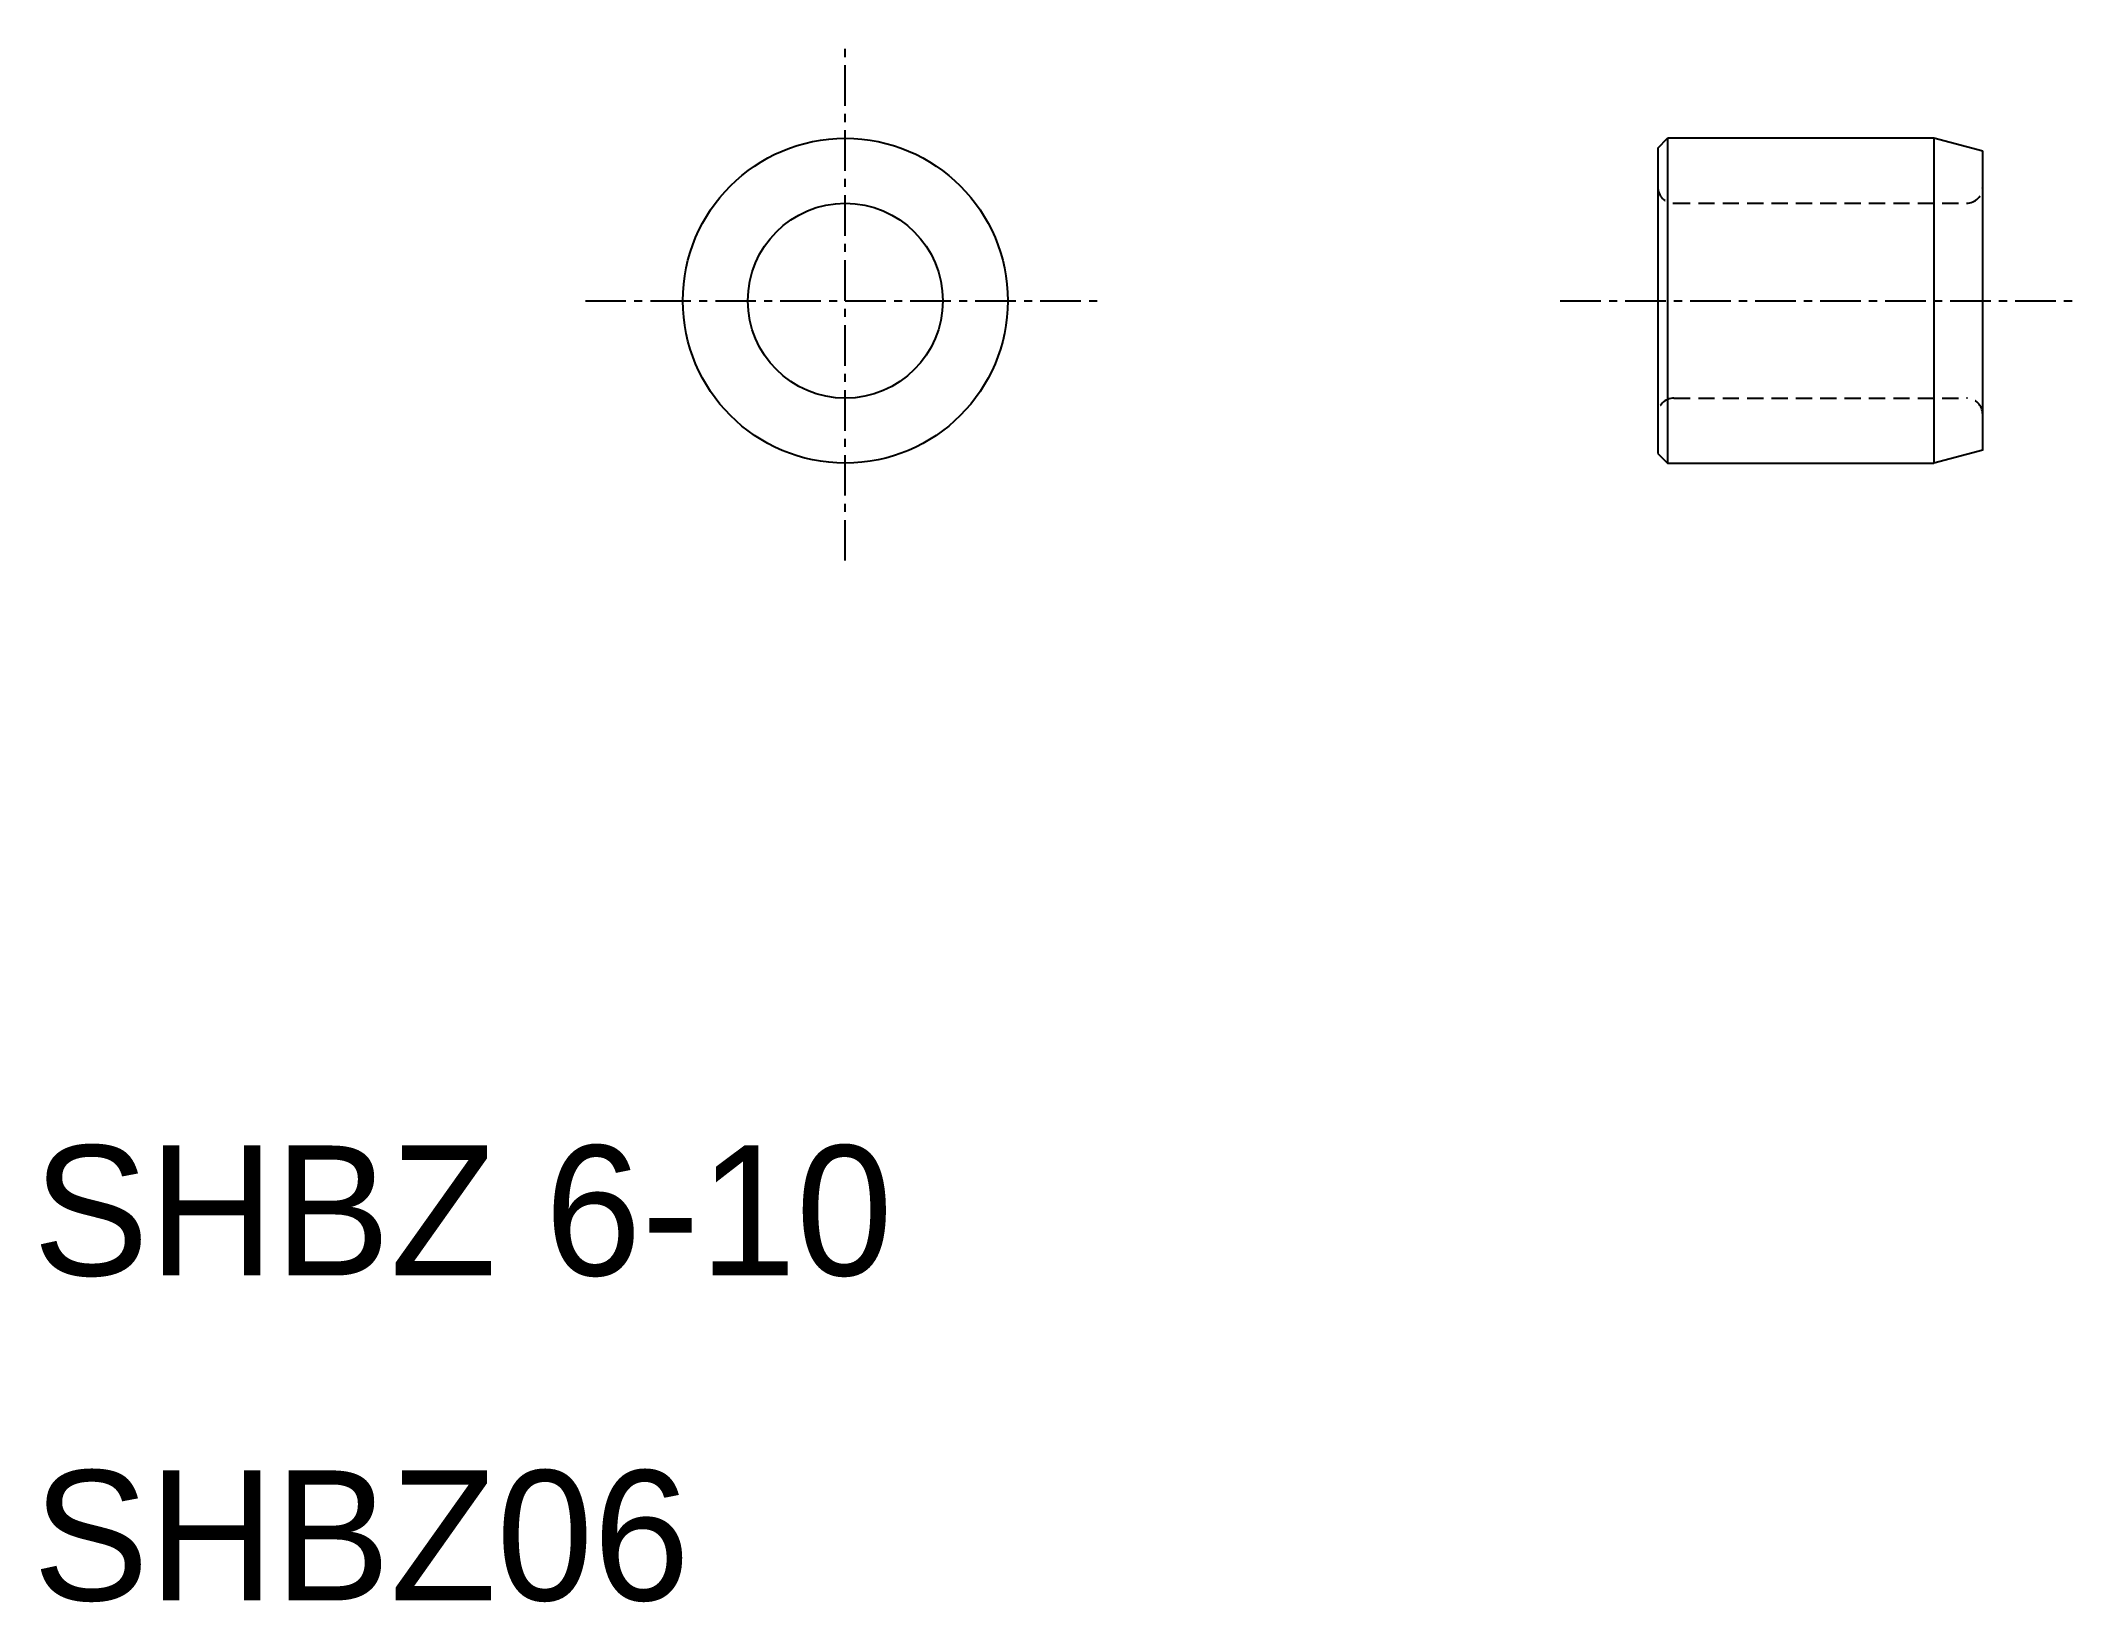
# Model space of a CAD drawing. Extents: x 10.2 to 73, y 9.9 to 58.
import ezdxf

# ---------------------------------------------------------------- set-up
doc = ezdxf.new("R2010")
doc.units = 0
doc.linetypes.add('CENTER', pattern=[2, 1.25, -0.25, 0.25, -0.25])
doc.linetypes.add('DASHED', pattern=[0.75, 0.5, -0.25])
doc.layers.get('0').update_dxf_attribs({"linetype": 'CONTINUOUS'})
doc.layers.add('CENTER', color=1, linetype='CENTER')

msp = doc.modelspace()

# ---------------------------------------------------------------- linework, layer by layer
at = {"color": 7, "linetype": 'CONTINUOUS'}
for p, q in [((60, 54.7), (60.3, 55)), ((60, 54.7), (60, 45.3)), ((68.5, 55), (60.3, 55)), ((60.3, 55), (60.3, 45)), ((68.5, 55), (68.5, 45)), ((70, 54.598), (68.5, 55)), ((70, 45.402), (70, 54.598)), ((60, 45.3), (60.3, 45)), ((70, 45.402), (68.5, 45)), ((60.3, 45), (68.5, 45))]:
    msp.add_line(p, q, dxfattribs=at)
at = {"color": 3, "linetype": 'DASHED'}
for p, q in [((60.5, 53), (69.5, 53)), ((60.5, 47), (69.5, 47))]:
    msp.add_line(p, q, dxfattribs=at)
at = {"color": 7, "linetype": 'CONTINUOUS'}
for radius in [5, 3]:
    msp.add_circle((35, 50), radius, dxfattribs=at)
at = {"color": 3, "linetype": 'DASHED'}
for centre, start, end in [((60.5, 53.5), 180, 270), ((69.5, 53.5), 270, 0), ((60.5, 46.5), 90, 180), ((69.5, 46.5), 0, 90)]:
    msp.add_arc(centre, 0.5, start, end, dxfattribs=at)
at = {"layer": 'CENTER', "color": 1, "linetype": 'CENTER'}
for p, q in [((35, 42), (35, 58)), ((27, 50), (43, 50)), ((57, 50), (73, 50))]:
    msp.add_line(p, q, dxfattribs=at)

# ---------------------------------------------------------------- texts
at = {"color": 7, "linetype": 'CONTINUOUS'}
for s, p in [('SHBZ 6-10', (10, 20)), ('SHBZ06', (10, 10))]:
    msp.add_text(s, height=4, dxfattribs=at).set_placement(p)

doc.saveas('drawing.dxf')
